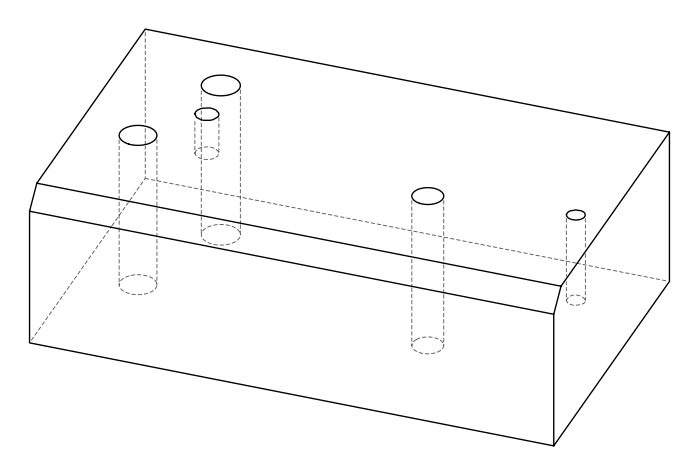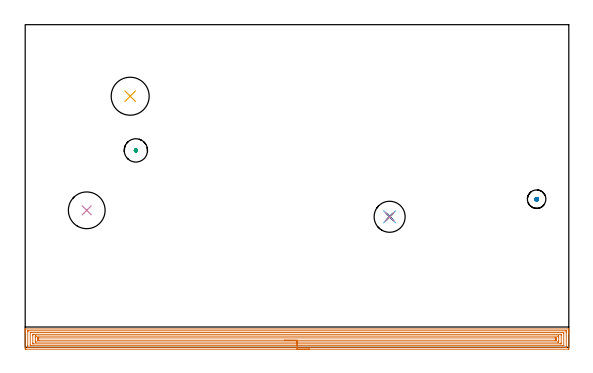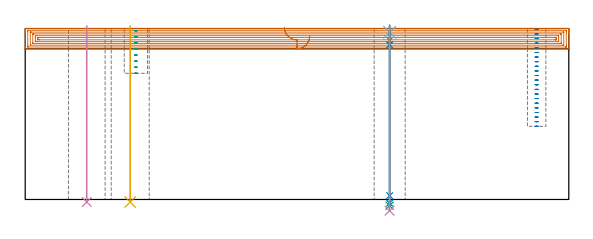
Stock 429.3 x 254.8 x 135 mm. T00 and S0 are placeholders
(PLAN: 10 operations, 9 tool changes, 25.3 min)
(1 AREA_MILL | FG_CHAMFER_SURFACE | UGT0205_001 | 20.9 min | 54951 mm3)
(2 MILL_BLIND_HOLE_FROM_SOLID_MATERIAL | STEP1POCKET | UGT0201_130 | Spiral | 1.1 min | 12910 mm3)
(3 MILL_BLIND_HOLE_FROM_SOLID_MATERIAL_1 | STEP1POCKET_1 | UGT0201_008 | Spiral | 0.38 min | 9387 mm3)
(4 INDEXABLE_INSERT_DRILL_THROUGH_HOLE_FROM_SOLID | STEP1HOLE | NXT0302_029 | 0.56 min | 89097 mm3)
(5 INDEXABLE_INSERT_DRILL_THROUGH_HOLE_FROM_SOLID_1 | STEP1HOLE_1 | NXT0302_031 | 0.56 min | 95346 mm3)
(6 SPOT_DRILL | STEP1HOLE_2 | NXT0321_9005460120000 | 0.05 min | 185 mm3)
(7 DRILL_BLIND_HOLE_INTO_CENTER | STEP1HOLE_2 | NXT0301_035 | 0.05 min | 209 mm3)
(8 GUN_DRILL_THROUGH_HOLE | STEP1HOLE_2 | UGT0307_002 | 0.61 min | 3519 mm3)
(9 SPADE_DRILL_TO_ENLARGE_THROUGH_HOLE | STEP1HOLE_2 | UGT0306_006 | 0.57 min | 21505 mm3)
(10 DRILL_TO_ENLARGE_THROUGH_HOLE | STEP1HOLE_2 | UGT0301_058 | 0.59 min | 38170 mm3)
(TOOL UGT0205_001 | Chamfer Mill 20 x 3 x 45 deg. | D20 FL50 Z2)
(TOOL UGT0201_130 | Carbide End Mill 12.0 | D12 FL15 Z4)
(TOOL UGT0201_008 | End Mill 16 mm | D16 FL32 Z4)
(TOOL NXT0302_029 | Index. Insert Drill 29mm [880-D2900L32-05] | D29 PA176 FL145 Z2)
(TOOL NXT0302_031 | Index. Insert Drill 30mm [880-D3000L32-05] | D30 PA176 FL150 Z2)
(TOOL NXT0321_9005460120000 | NC Spot Drill, 142deg, 12mm, Carbide, Uncoated | D12 PA142 FL30 Z2)
(TOOL NXT0301_035 | Carbide Drill 6.4mm [860.1-0640-032A1-MM 2214] | D6.4 PA140 FL53 Z2)
(TOOL UGT0307_002 | Gun Drill 6 mm | D6 PA130 FL24 Z1)
(TOOL UGT0306_006 | Spade Drill 15.5mm | D15.5 PA132 FL10 Z2)
(TOOL UGT0301_058 | Twist Drill 24.5 mm | D24.5 PA118 FL160 Z2)
(OP 1 AREA_MILL)
G17 G21 G94 G90
T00 M6
G54
G17 G0 G90 X224.65 Y-1.5 S1061 M3
G43 Z145. H0
Z129.
G94 G1 X224.612 Z128.129 F250.
X224.498 Z127.264
X224.309 Z126.412
X224.047 Z125.58
X223.713 Z124.774
X223.31 Z124.
X222.842 Z123.264
X222.31 Z122.572
X221.721 Z121.929
X221.078 Z121.34
X220.386 Z120.809
X219.65 Z120.34
X218.876 Z119.937
X218.07 Z119.603
X217.238 Z119.341
X216.387 Z119.152
X215.522 Z119.038
X214.65 Z119.
X0.622
X0.136 Y-1.495 Z119.003
X0.009 Y-1.492 Z119.006
X0.004 Y-1.014 Z119.484
X0. Y-0.398 Z120.099
Y11.362 Z131.856
Y11.899 Z132.396
Y12.246 Z132.742
Y12.783 Z133.279
Y13.13 Z133.625
Y13.823 Z134.323
Y14.118 Z134.618
X0.007 Y14.483 Z134.974
X0.009 Y14.497 Z134.988
X0.175 Y14.5 Z135.
X429.125
X429.291 Y14.497 Z134.988
X429.293 Y14.483 Z134.974
X429.3 Y14.118 Z134.618
Y13.823 Z134.323
Y13.13 Z133.625
Y11.899 Z132.396
Y11.362 Z131.856
Y10.746 Z131.242
Y-1.014 Z119.484
X429.298 Y-1.285 Z119.213
X429.29 Y-1.492 Z119.006
X429.081 Y-1.499 Z118.999
X214.65 Y-1.5 Z119.
Y-0.086 Z120.414
X2.364 Y-0.085 Z120.415
X2.015 Y-0.079 Z120.421
X2.01 Y0.034 Z120.534
X2.002 Y0.273 Z120.773
X2.001 Y0.754 Z121.254
X2. Y1.159 Z121.659
X2.001 Y12.246 Z132.746
X2.002 Y12.648 Z133.148
X2.01 Y13.055 Z133.555
X2.019 Y13.08 Z133.58
X2.039 Y13.081 Z133.581
X2.091 Y13.084 Z133.584
X2.197 Y13.085 Z133.585
X2.409 Y13.086 Z133.586
X426.936 Y13.085 Z133.585
X427.285 Y13.079 Z133.579
X427.29 Y12.966 Z133.466
X427.298 Y12.727 Z133.227
X427.299 Y12.246 Z132.746
X427.3 Y11.841 Z132.341
X427.299 Y0.754 Z121.254
X427.298 Y0.352 Z120.852
X427.29 Y-0.055 Z120.445
X427.281 Y-0.08 Z120.42
X427.261 Y-0.081 Z120.419
X427.209 Y-0.084 Z120.416
X427.103 Y-0.085 Z120.415
X426.891 Y-0.086 Z120.414
X214.65
Y1.328 Z121.828
X4.51 Y1.329 Z121.829
X4.197 Y1.33 Z121.83
X4.093 Y1.332 Z121.832
X4.018 Y1.335 Z121.835
X4.01 Y1.444 Z121.944
X4.004 Y1.638 Z122.138
X4. Y1.832 Z122.332
X4.001 Y11.555 Z132.055
X4.006 Y11.621 Z132.121
X4.011 Y11.665 Z132.165
X4.041 Y11.667 Z132.167
X4.197 Y11.669 Z132.169
X4.777 Y11.671 Z132.171
X5.09 Y11.672 Z132.172
X424.79 Y11.671 Z132.171
X425.103 Y11.67 Z132.17
X425.207 Y11.668 Z132.168
X425.282 Y11.665 Z132.165
X425.29 Y11.556 Z132.056
X425.296 Y11.362 Z131.862
X425.299 Y11.168 Z131.668
Y1.445 Z121.945
X425.294 Y1.379 Z121.879
X425.289 Y1.335 Z121.835
X425.259 Y1.334 Z121.834
X425.103 Y1.331 Z121.831
X424.523 Y1.329 Z121.829
X424.21
X214.65 Y1.328 Z121.828
Y2.743 Z123.243
X6.654
X6.124 Y2.75 Z123.25
X6.01 Y2.764 Z123.264
X6.004 Y2.969 Z123.469
X6. Y3.39 Z123.89
Y9.594 Z130.094
X6.004 Y10.028 Z130.528
X6.01 Y10.238 Z130.738
X6.214 Y10.251 Z130.751
X6.878 Y10.257 Z130.757
X422.646 Y10.256 Z130.756
X423.176 Y10.25 Z130.75
X423.29 Y10.236 Z130.736
X423.296 Y10.031 Z130.531
X423.3 Y9.61 Z130.11
Y3.406 Z123.906
X423.296 Y2.972 Z123.472
X423.29 Y2.762 Z123.262
X423.086 Y2.749 Z123.249
X422.422 Y2.743 Z123.243
X214.65
Y4.157 Z124.657
X8.53
X8.261 Y4.159 Z124.659
X8.082 Y4.162 Z124.662
X8.02 Y4.164 Z124.664
X8.01 Y4.172 Z124.672
X8.007 Y4.197 Z124.697
X8.004 Y4.29 Z124.79
X8. Y4.948 Z125.448
Y5.174 Z125.674
Y7.6 Z128.1
X8.001 Y8.483 Z128.983
X8.003 Y8.71 Z129.21
X8.007 Y8.792 Z129.292
X8.009 Y8.827 Z129.327
X8.127 Y8.836 Z129.336
X8.396 Y8.841 Z129.341
X8.531 Y8.843 Z129.343
X420.77
X421.039 Y8.841 Z129.341
X421.218 Y8.838 Z129.338
X421.28 Y8.836 Z129.336
X421.29 Y8.828 Z129.328
X421.293 Y8.803 Z129.303
X421.296 Y8.71 Z129.21
X421.3 Y8.052 Z128.552
Y7.826 Z128.326
Y5.4 Z125.9
Y4.517 Z125.017
X421.297 Y4.29 Z124.79
X421.294 Y4.208 Z124.708
X421.291 Y4.173 Z124.673
X421.173 Y4.164 Z124.664
X420.904 Y4.159 Z124.659
X420.769 Y4.157 Z124.657
X214.65
Y5.571 Z126.071
X10.944
X10.452 Y5.573 Z126.073
X10.045 Y5.577 Z126.077
X10.01 Y5.58 Z126.08
X10.004 Y5.617 Z126.117
X10.001 Y6.058 Z126.558
X10. Y6.505 Z127.005
X10.001 Y6.942 Z127.442
X10.005 Y7.385 Z127.885
X10.009 Y7.415 Z127.915
X10.025 Y7.422 Z127.922
X10.083 Y7.425 Z127.925
X10.206 Y7.427 Z127.927
X10.452 Y7.428 Z127.928
X10.854 Y7.429 Z127.929
X418.356
X418.848 Y7.427 Z127.927
X419.255 Y7.423 Z127.923
X419.29 Y7.42 Z127.92
X419.296 Y7.383 Z127.883
X419.299 Y6.942 Z127.442
X419.3 Y6.495 Z126.995
X419.299 Y6.058 Z126.558
X419.295 Y5.615 Z126.115
X419.291 Y5.585 Z126.085
X419.275 Y5.578 Z126.078
X419.217 Y5.575 Z126.075
X419.094 Y5.573 Z126.073
X418.848 Y5.572 Z126.072
X418.446 Y5.571 Z126.071
X214.65
X213.778 Z126.109
X212.914 Z126.223
X212.062 Z126.412
X211.23 Z126.674
X210.424 Z127.008
X209.65 Z127.411
X208.914 Z127.88
X208.222 Z128.411
X207.579 Z129.
X206.99 Z129.643
X206.459 Z130.335
X205.99 Z131.071
X205.587 Z131.845
X205.253 Z132.651
X204.991 Z133.483
X204.802 Z134.335
X204.688 Z135.2
X204.65 Z136.071
G0 Z145.
M5
M2
(OP 2 MILL_BLIND_HOLE_FROM_SOLID_MATERIAL)
G17 G21 G94 G90
T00 M6
G54
G17 G0 G90 X403.9 Y117. S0 M3
G43 Z145. H0
Z134.355
G94 G3 X404.55 Y117.65 R0.65 F250.
X403.9 Y118.3 R0.65
X402.6 Y117. R1.3
X403.9 Y118.3 R-1.3
X403.25 Y117.65 R0.65
X403.9 Y117. R0.65
G0 Z130.709
G3 X404.55 Y117.65 R0.65
X403.9 Y118.3 R0.65
X402.6 Y117. R1.3
X403.9 Y118.3 R-1.3
X403.25 Y117.65 R0.65
X403.9 Y117. R0.65
G0 Z127.064
G3 X404.55 Y117.65 R0.65
X403.9 Y118.3 R0.65
X402.6 Y117. R1.3
X403.9 Y118.3 R-1.3
X403.25 Y117.65 R0.65
X403.9 Y117. R0.65
G0 Z123.418
G3 X404.55 Y117.65 R0.65
X403.9 Y118.3 R0.65
X402.6 Y117. R1.3
X403.9 Y118.3 R-1.3
X403.25 Y117.65 R0.65
X403.9 Y117. R0.65
G0 Z119.773
G3 X404.55 Y117.65 R0.65
X403.9 Y118.3 R0.65
X402.6 Y117. R1.3
X403.9 Y118.3 R-1.3
X403.25 Y117.65 R0.65
X403.9 Y117. R0.65
G0 Z116.127
G3 X404.55 Y117.65 R0.65
X403.9 Y118.3 R0.65
X402.6 Y117. R1.3
X403.9 Y118.3 R-1.3
X403.25 Y117.65 R0.65
X403.9 Y117. R0.65
G0 Z112.482
G3 X404.55 Y117.65 R0.65
X403.9 Y118.3 R0.65
X402.6 Y117. R1.3
X403.9 Y118.3 R-1.3
X403.25 Y117.65 R0.65
X403.9 Y117. R0.65
G0 Z108.836
G3 X404.55 Y117.65 R0.65
X403.9 Y118.3 R0.65
X402.6 Y117. R1.3
X403.9 Y118.3 R-1.3
X403.25 Y117.65 R0.65
X403.9 Y117. R0.65
G0 Z105.191
G3 X404.55 Y117.65 R0.65
X403.9 Y118.3 R0.65
X402.6 Y117. R1.3
X403.9 Y118.3 R-1.3
X403.25 Y117.65 R0.65
X403.9 Y117. R0.65
G0 Z101.545
G3 X404.55 Y117.65 R0.65
X403.9 Y118.3 R0.65
X402.6 Y117. R1.3
X403.9 Y118.3 R-1.3
X403.25 Y117.65 R0.65
X403.9 Y117. R0.65
G0 Z97.9
G3 X404.55 Y117.65 R0.65
X403.9 Y118.3 R0.65
X402.6 Y117. R1.3
X403.9 Y118.3 R-1.3
X403.25 Y117.65 R0.65
X403.9 Y117. R0.65
G0 Z94.255
G3 X404.55 Y117.65 R0.65
X403.9 Y118.3 R0.65
X402.6 Y117. R1.3
X403.9 Y118.3 R-1.3
X403.25 Y117.65 R0.65
X403.9 Y117. R0.65
G0 Z90.609
G3 X404.55 Y117.65 R0.65
X403.9 Y118.3 R0.65
X402.6 Y117. R1.3
X403.9 Y118.3 R-1.3
X403.25 Y117.65 R0.65
X403.9 Y117. R0.65
G0 Z86.964
G3 X404.55 Y117.65 R0.65
X403.9 Y118.3 R0.65
X402.6 Y117. R1.3
X403.9 Y118.3 R-1.3
X403.25 Y117.65 R0.65
X403.9 Y117. R0.65
G0 Z83.318
G3 X404.55 Y117.65 R0.65
X403.9 Y118.3 R0.65
X402.6 Y117. R1.3
X403.9 Y118.3 R-1.3
X403.25 Y117.65 R0.65
X403.9 Y117. R0.65
G0 Z79.673
G3 X404.55 Y117.65 R0.65
X403.9 Y118.3 R0.65
X402.6 Y117. R1.3
X403.9 Y118.3 R-1.3
X403.25 Y117.65 R0.65
X403.9 Y117. R0.65
G0 Z76.027
G3 X404.55 Y117.65 R0.65
X403.9 Y118.3 R0.65
X402.6 Y117. R1.3
X403.9 Y118.3 R-1.3
X403.25 Y117.65 R0.65
X403.9 Y117. R0.65
G0 Z72.382
G3 X404.55 Y117.65 R0.65
X403.9 Y118.3 R0.65
X402.6 Y117. R1.3
X403.9 Y118.3 R-1.3
X403.25 Y117.65 R0.65
X403.9 Y117. R0.65
G0 Z68.736
G3 X404.55 Y117.65 R0.65
X403.9 Y118.3 R0.65
X402.6 Y117. R1.3
X403.9 Y118.3 R-1.3
X403.25 Y117.65 R0.65
X403.9 Y117. R0.65
G0 Z65.091
G3 X404.55 Y117.65 R0.65
X403.9 Y118.3 R0.65
X402.6 Y117. R1.3
X403.9 Y118.3 R-1.3
X403.25 Y117.65 R0.65
X403.9 Y117. R0.65
G0 Z61.445
G3 X404.55 Y117.65 R0.65
X403.9 Y118.3 R0.65
X402.6 Y117. R1.3
X403.9 Y118.3 R-1.3
X403.25 Y117.65 R0.65
X403.9 Y117. R0.65
G0 Z57.8
G3 X404.55 Y117.65 R0.65
X403.9 Y118.3 R0.65
X402.6 Y117. R1.3
X403.9 Y118.3 R-1.3
X403.25 Y117.65 R0.65
X403.9 Y117. R0.65
G0 Z145.
M5
M2
(OP 3 MILL_BLIND_HOLE_FROM_SOLID_MATERIAL_1)
G17 G21 G94 G90
T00 M6
G54
G17 G0 G90 X87.4 Y155.5 S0 M3
G43 Z145. H0
Z133.213
G94 G3 X88. Y156.1 R0.6 F250.
X87.4 Y156.7 R0.6
X86.2 Y155.5 R1.2
X87.4 Y156.7 R-1.2
X86.8 Y156.1 R0.6
X87.4 Y155.5 R0.6
G0 Z128.425
G3 X88. Y156.1 R0.6
X87.4 Y156.7 R0.6
X86.2 Y155.5 R1.2
X87.4 Y156.7 R-1.2
X86.8 Y156.1 R0.6
X87.4 Y155.5 R0.6
G0 Z123.638
G3 X88. Y156.1 R0.6
X87.4 Y156.7 R0.6
X86.2 Y155.5 R1.2
X87.4 Y156.7 R-1.2
X86.8 Y156.1 R0.6
X87.4 Y155.5 R0.6
G0 Z118.85
G3 X88. Y156.1 R0.6
X87.4 Y156.7 R0.6
X86.2 Y155.5 R1.2
X87.4 Y156.7 R-1.2
X86.8 Y156.1 R0.6
X87.4 Y155.5 R0.6
G0 Z114.063
G3 X88. Y156.1 R0.6
X87.4 Y156.7 R0.6
X86.2 Y155.5 R1.2
X87.4 Y156.7 R-1.2
X86.8 Y156.1 R0.6
X87.4 Y155.5 R0.6
G0 Z109.275
G3 X88. Y156.1 R0.6
X87.4 Y156.7 R0.6
X86.2 Y155.5 R1.2
X87.4 Y156.7 R-1.2
X86.8 Y156.1 R0.6
X87.4 Y155.5 R0.6
G0 Z104.488
G3 X88. Y156.1 R0.6
X87.4 Y156.7 R0.6
X86.2 Y155.5 R1.2
X87.4 Y156.7 R-1.2
X86.8 Y156.1 R0.6
X87.4 Y155.5 R0.6
G0 Z145.
Z99.7
G3 X88. Y156.1 R0.6
X87.4 Y156.7 R0.6
X86.2 Y155.5 R1.2
X87.4 Y156.7 R-1.2
X86.8 Y156.1 R0.6
X87.4 Y155.5 R0.6
G0 Z145.
M5
M2
(OP 4 INDEXABLE_INSERT_DRILL_THROUGH_HOLE_FROM_SOLID)
G17 G21 G94 G90
T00 M6
G54
G17 G0 G90 X48.6 Y108.2 S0 M3
G43 Z145. H1
G94 G81 G98 Z-2.006 F250. R137.
G80
M5
M2
(OP 5 INDEXABLE_INSERT_DRILL_THROUGH_HOLE_FROM_SOLID_1)
G17 G21 G94 G90
T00 M6
G54
G17 G0 G90 X82.9 Y198.3 S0 M3
G43 Z145. H1
G94 G81 G98 Z-2.024 F250. R137.
G80
M5
M2
(OP 6 SPOT_DRILL)
G17 G21 G94 G90
T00 M6
G54
G17 G0 G90 X287.8 Y103.1 S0 M3
G43 Z145. H0
G94 G81 G98 Z132. F250. R138.
G80
M5
M2
(OP 7 DRILL_BLIND_HOLE_INTO_CENTER)
G17 G21 G94 G90
T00 M6
G54
G17 G0 G90 X287.8 Y103.1 S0 M3
G43 Z145. H1
G94 G81 G98 Z125.4 F250. R137.
G80
M5
M2
(OP 8 GUN_DRILL_THROUGH_HOLE)
G17 G21 G94 G90
T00 M6
G54
G17 G0 G90 X287.8 Y103.1 M8
G43 Z145. H0
Z132.372
S716 M3
G94 G1 Z122.093 F125. M26
G4 X.084
Z3. F250.
G4 X.084
Z-2.899 F125.
G4 X.084
M5
M9
G0 Z132.372
Z145.
M2
(OP 9 SPADE_DRILL_TO_ENLARGE_THROUGH_HOLE)
G17 G21 G94 G90
T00 M6
G54
G17 G0 G90 X287.8 Y103.1 S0 M3
G43 Z145. H0
G94 G73 G98 Z-4.951 F250. Q13.995 R137.
G80
M5
M2
(OP 10 DRILL_TO_ENLARGE_THROUGH_HOLE)
G17 G21 G94 G90
T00 M6
G54
G17 G0 G90 X287.8 Y103.1 S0 M3
G43 Z145. H0
G94 G73 G98 Z-8.861 F250. Q23.977 R137.
G80
M5
M2
